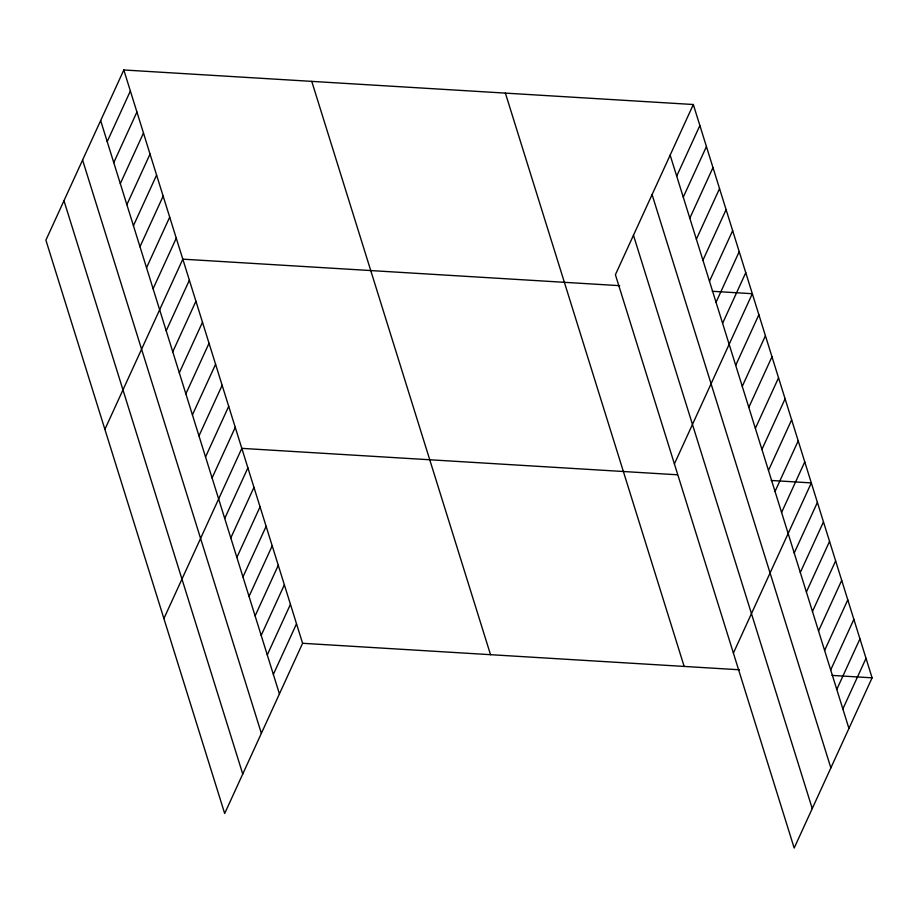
<?xml version="1.0" encoding="UTF-8"?>
<svg xmlns="http://www.w3.org/2000/svg" width="918" height="918" viewBox="0 0 918 918"><rect width="100%" height="100%" fill="white"/><g stroke="black" fill="none" stroke-linecap="round" stroke-linejoin="round"><path stroke-width="1.38" d="M123.815 69.975L45.9 240.172L224.68 813.486L302.596 643.288L123.815 69.975L693.32 104.514L872.1 677.828L794.185 848.025L615.404 274.712L693.32 104.514M107.211 141.602L130.379 90.997M113.763 162.624L136.931 112.019M120.315 183.646L143.483 133.041M126.868 204.668L150.047 154.063M133.431 225.69L156.599 175.086M139.984 246.713L163.152 196.108M146.536 267.735L169.704 217.13M153.088 288.757L176.267 238.141M104.893 429.36L182.82 259.163L619.661 285.67M166.204 330.801L189.372 280.185M172.756 351.812L195.924 301.207M179.308 372.834L202.488 322.229M185.872 393.856L209.04 343.252M192.424 414.879L215.592 364.274M198.976 435.901L222.145 385.296M205.54 456.923L228.708 406.318M212.092 477.945L235.26 427.34M163.897 618.56L241.813 448.363L677.277 474.778M224.726 518.463L247.894 467.859M230.797 537.959L253.976 487.343M236.878 557.444L260.046 506.839M242.96 576.94L266.128 526.335M249.042 596.436L272.21 545.831M255.112 615.921L278.28 565.316M261.194 635.417L284.362 584.812M267.276 654.913L290.444 604.308M273.346 674.409L296.525 623.792M676.704 176.141L699.872 125.537M683.267 197.163L706.435 146.559M689.82 218.186L712.988 167.581M696.372 239.208L719.54 188.603M702.924 260.23L726.092 209.625M709.488 281.252L732.656 230.647M716.04 302.274L739.208 251.67M722.592 323.297L745.76 272.692M674.397 463.9L752.312 293.714L712.242 291.281M735.708 365.341L758.876 314.736M742.26 386.363L765.428 335.759M748.813 407.385L771.981 356.781M755.365 428.408L778.544 377.803M761.929 449.43L785.097 398.814M768.481 470.452L791.649 419.836M775.033 491.474L798.201 440.858M781.585 512.485L804.765 461.88M733.39 653.1L811.317 482.902L771.246 480.47M794.219 553.003L817.399 502.398M800.301 572.499L823.469 521.894M806.383 591.995L829.551 541.379M812.464 611.48L835.632 560.875M818.535 630.976L841.703 580.371M824.616 650.472L847.784 599.867M830.698 669.956L853.866 619.352M836.768 689.452L859.948 638.848M842.85 708.948L866.018 658.344M302.596 643.288L739.438 669.784M832.029 675.407L872.1 677.828M670.151 155.119L848.932 728.444M652.078 194.582L830.859 767.907M633.466 235.249L812.246 808.563M505.382 93.12L684.162 666.434M311.753 81.369L490.533 654.695M100.647 120.579L279.428 693.893M82.586 160.042L261.366 733.356M63.973 200.698L242.742 774.023"/></g></svg>
